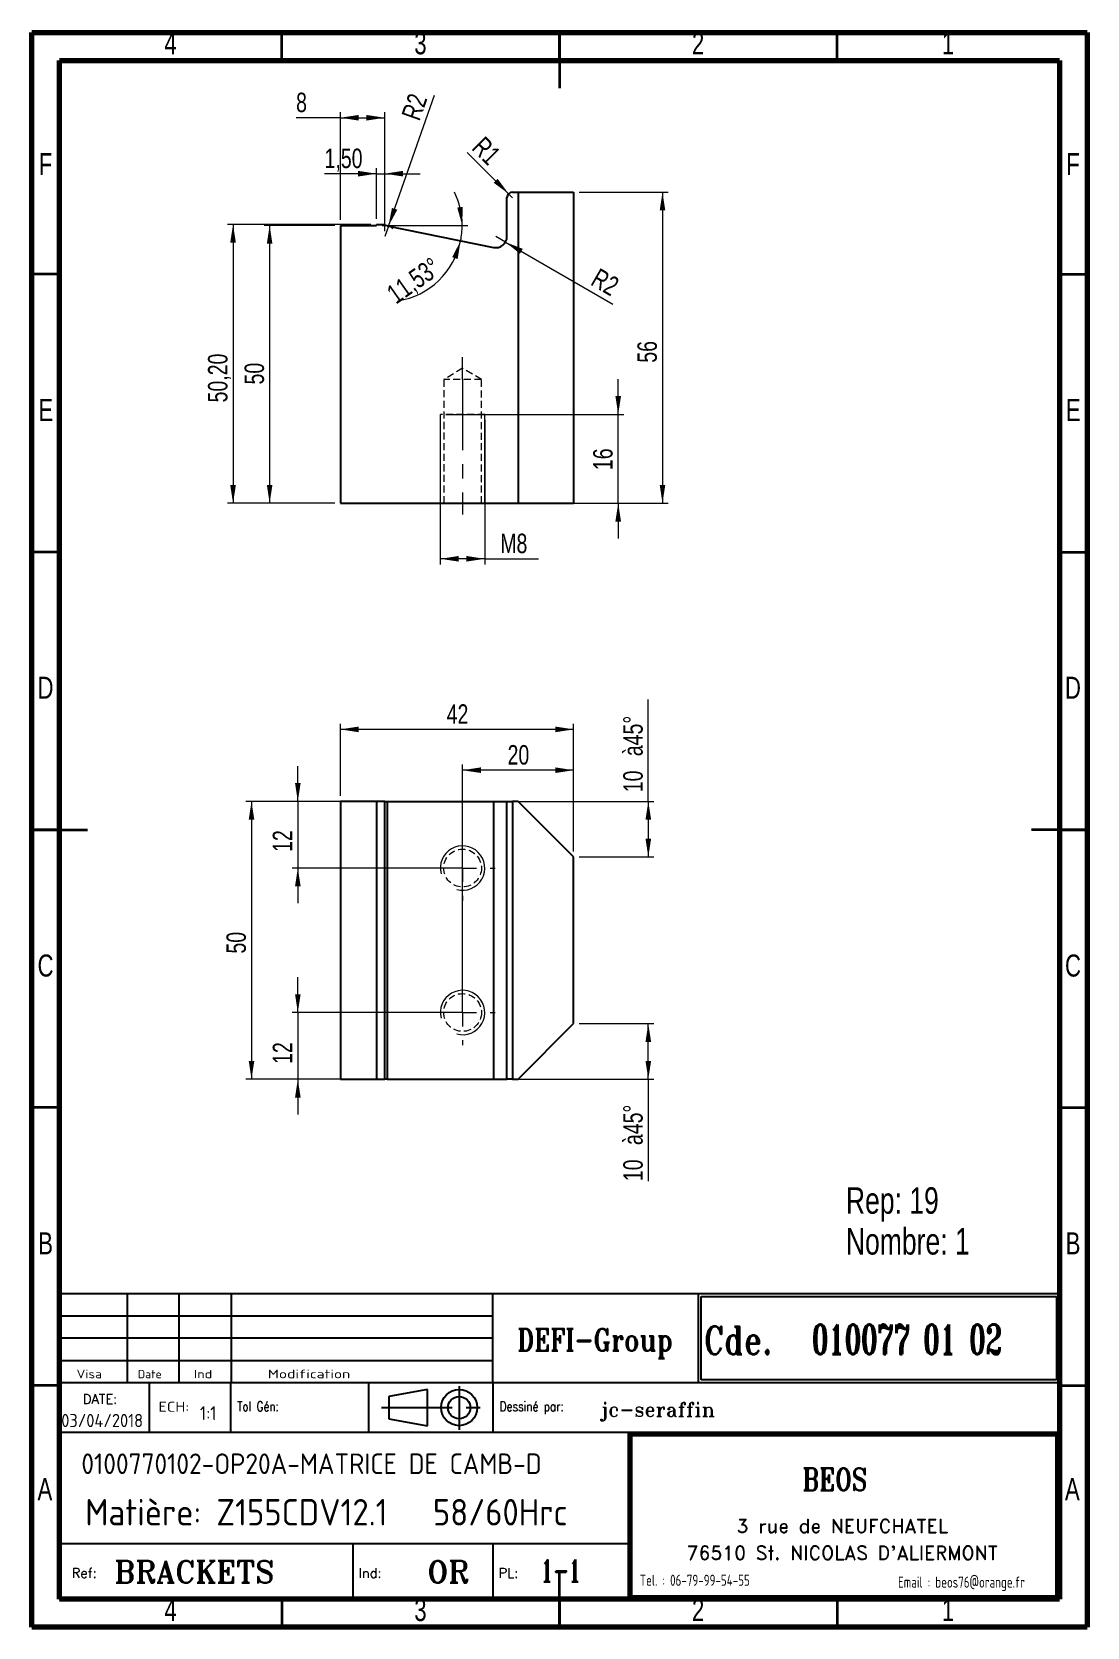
# Model space of a CAD drawing. Header units: millimetres. Extents: x 15 to 205, y 5 to 292.
import ezdxf

# ---------------------------------------------------------------- set-up
doc = ezdxf.new("R2010")
doc.units = ezdxf.units.MM
doc.linetypes.add('CENTERX2', pattern=[20.32, 12.7, -2.54, 2.54, -2.54])
doc.linetypes.add('HIDDEN', pattern=[1.905, 1.27, -0.635])
doc.layers.add('DIMENSIONS', color=176, linetype='Continuous')
doc.styles.add('SLDTEXTSTYLE0', font='TXT', dxfattribs={"width": 0.75})
doc.styles.add('SLDTEXTSTYLE1', font='ISOCP')
doc.styles.add('SLDTEXTSTYLE10', font='ISOCP', dxfattribs={"width": 1.147311})
doc.styles.add('SLDTEXTSTYLE11', font='ISOCP', dxfattribs={"width": 1.385904})
doc.styles.add('SLDTEXTSTYLE12', font='ISOCP', dxfattribs={"width": 1.246461})
doc.styles.add('SLDTEXTSTYLE13', font='ROMAND')
doc.styles.add('SLDTEXTSTYLE2', font='ROMANT', dxfattribs={"width": 0.8})
doc.styles.add('SLDTEXTSTYLE3', font='ISOCP', dxfattribs={"width": 0.8})
doc.styles.add('SLDTEXTSTYLE4', font='ROMANS', dxfattribs={"width": 0.8})
doc.styles.add('SLDTEXTSTYLE5', font='ROMANT')
doc.styles.add('SLDTEXTSTYLE6', font='ROMANS')
doc.styles.add('SLDTEXTSTYLE7', font='ROMANT', dxfattribs={"width": 0.65})
doc.styles.add('SLDTEXTSTYLE8', font='ISOCP', dxfattribs={"width": 1.446157})
doc.styles.add('SLDTEXTSTYLE9', font='ISOCP', dxfattribs={"width": 1.294402})
doc.dimstyles.new('SLDDIMSTYLE0', dxfattribs={"dimtxt": 3.5, "dimasz": 3.302, "dimexe": 0, "dimexo": 0.0625, "dimgap": 0.875, "dimtad": 1, "dimrnd": 1e-09, "dimzin": 12, "dimdsep": 46, "dimtxsty": 'SLDTEXTSTYLE0', "dimsah": 1, "dimcen": 0, "dimadec": 0, "dimazin": 3, "dimtfac": 1, "dimtofl": 0, "dimtmove": 0, "dimatfit": 3, "dimfxl": 1, "dimfrac": 2, "dimtolj": 1, "dimtzin": 12, "dimarcsym": 0})
doc.dimstyles.new('SLDDIMSTYLE1', dxfattribs={"dimtxt": 3.5, "dimasz": 3.302, "dimexe": 0, "dimexo": 0.0625, "dimgap": 0.875, "dimtad": 1, "dimrnd": 1e-09, "dimzin": 12, "dimdsep": 46, "dimtxsty": 'SLDTEXTSTYLE0', "dimsah": 1, "dimcen": 0.09, "dimadec": 0, "dimazin": 3, "dimtfac": 1, "dimtofl": 0, "dimtmove": 0, "dimatfit": 3, "dimfxl": 1, "dimfrac": 2, "dimtolj": 1, "dimtzin": 12, "dimarcsym": 0})
doc.dimstyles.new('SLDDIMSTYLE2', dxfattribs={"dimtxt": 3.5, "dimasz": 3.302, "dimexe": 0, "dimexo": 0.0625, "dimgap": 0.875, "dimtad": 1, "dimrnd": 1e-09, "dimzin": 12, "dimdsep": 46, "dimtxsty": 'SLDTEXTSTYLE0', "dimsah": 1, "dimcen": 0.09, "dimadec": 0, "dimazin": 3, "dimtfac": 1, "dimtmove": 0, "dimatfit": 0, "dimfxl": 1, "dimfrac": 2, "dimtolj": 1, "dimtzin": 12, "dimarcsym": 0})
doc.dimstyles.new('SLDDIMSTYLE3', dxfattribs={"dimtxt": 3.5, "dimasz": 3.302, "dimexe": 0, "dimexo": 0.0625, "dimgap": 0.875, "dimtad": 1, "dimdec": 4, "dimzin": 12, "dimdsep": 46, "dimtxsty": 'SLDTEXTSTYLE0', "dimsah": 1, "dimcen": 0.09, "dimazin": 3, "dimtfac": 1, "dimtofl": 0, "dimtmove": 0, "dimatfit": 3, "dimfxl": 1, "dimfrac": 2, "dimtolj": 1, "dimtzin": 12, "dimarcsym": 0})

# ---------------------------------------------------------------- blocks, each defined once
blk = doc.blocks.new('SW_NOTE_0')
at = {"color": 0, "linetype": 'Continuous', "lineweight": 0, "char_height": 4.763, "attachment_point": 1, "style": 'SLDTEXTSTYLE0'}
for s, insert in [('Rep: 19', (0, 6.14)), ('Nombre: 1', (0, -1.21))]:
    blk.add_mtext(s, dxfattribs=dict(at, insert=insert))
blk = doc.blocks.new('_D')
at = {"color": 7, "linetype": 'Continuous', "lineweight": 18}
for q in [(98.54, 255.28), (119.6, 243.13)]:
    blk.add_line((100.28, 254.28), q, dxfattribs=at)
blk.add_solid([(100.28, 254.28), (102.88, 252.19), (103.39, 253.07)], dxfattribs=at)
at = {"color": 7, "linetype": 'Continuous', "lineweight": 18, "insert": (117.15, 249.73), "char_height": 3.5, "attachment_point": 1, "rotation": 330, "style": 'SLDTEXTSTYLE0'}
blk.add_mtext('R2', dxfattribs=at)
blk = doc.blocks.new('_D_1')
at = {"color": 7, "linetype": 'Continuous', "lineweight": 18}
for p, q in [((113.54, 263.28), (129.54, 263.28)), ((128.54, 263.28), (128.54, 207.28)), ((113.54, 207.28), (129.54, 207.28))]:
    blk.add_line(p, q, dxfattribs=at)
for points in [[(128.54, 263.28), (128.04, 259.98), (129.05, 259.98)], [(128.54, 207.28), (129.05, 210.59), (128.04, 210.59)]]:
    blk.add_solid(points, dxfattribs=at)
at = {"color": 7, "linetype": 'Continuous', "lineweight": 18, "insert": (124.03, 232.58), "char_height": 3.5, "attachment_point": 1, "rotation": 90, "style": 'SLDTEXTSTYLE0'}
blk.add_mtext('56', dxfattribs=at)
blk = doc.blocks.new('_D_2')
at = {"color": 7, "linetype": 'Continuous', "lineweight": 18}
for p, q in [((120.57, 223.28), (120.57, 229.63)), ((89.54, 223.28), (121.57, 223.28)), ((120.57, 207.28), (120.57, 223.28)), ((89.54, 207.28), (121.57, 207.28)), ((120.57, 207.28), (120.57, 200.93))]:
    blk.add_line(p, q, dxfattribs=at)
for points in [[(120.57, 223.28), (121.08, 226.59), (120.06, 226.59)], [(120.57, 207.28), (120.06, 203.98), (121.08, 203.98)]]:
    blk.add_solid(points, dxfattribs=at)
at = {"color": 7, "linetype": 'Continuous', "lineweight": 18, "insert": (116.06, 213.25), "char_height": 3.5, "attachment_point": 1, "rotation": 90, "style": 'SLDTEXTSTYLE0'}
blk.add_mtext('16', dxfattribs=at)
blk = doc.blocks.new('_D_3')
at = {"color": 7, "linetype": 'Continuous', "lineweight": 18}
for p, q in [((88.54, 222.28), (88.54, 196.28)), ((96.54, 222.28), (96.54, 196.28)), ((96.54, 197.28), (88.54, 197.28)), ((96.54, 197.28), (106.21, 197.28))]:
    blk.add_line(p, q, dxfattribs=at)
for points in [[(88.54, 197.28), (91.85, 196.78), (91.85, 197.79)], [(96.54, 197.28), (93.24, 197.79), (93.24, 196.78)]]:
    blk.add_solid(points, dxfattribs=at)
at = {"color": 7, "linetype": 'Continuous', "lineweight": 18, "insert": (99.34, 201.8), "char_height": 3.5, "attachment_point": 1, "style": 'SLDTEXTSTYLE0'}
blk.add_mtext('M8', dxfattribs=at)
blk = doc.blocks.new('_D_4')
at = {"color": 7, "linetype": 'Continuous', "lineweight": 18}
for p, q in [((69.54, 257.28), (56.81, 257.28)), ((57.81, 257.28), (57.81, 207.28)), ((69.54, 207.28), (56.81, 207.28))]:
    blk.add_line(p, q, dxfattribs=at)
for points in [[(57.81, 257.28), (57.3, 253.98), (58.31, 253.98)], [(57.81, 207.28), (58.31, 210.59), (57.3, 210.59)]]:
    blk.add_solid(points, dxfattribs=at)
at = {"color": 7, "linetype": 'Continuous', "lineweight": 18, "insert": (53.29, 228.66), "char_height": 3.5, "attachment_point": 1, "rotation": 90, "style": 'SLDTEXTSTYLE0'}
blk.add_mtext('50', dxfattribs=at)
blk = doc.blocks.new('_D_5')
at = {"color": 7, "linetype": 'Continuous', "lineweight": 18}
for p, q in [((76.04, 257.48), (50.22, 257.48)), ((51.22, 257.48), (51.22, 207.28)), ((69.54, 207.28), (50.22, 207.28))]:
    blk.add_line(p, q, dxfattribs=at)
for points in [[(51.22, 257.48), (50.71, 254.18), (51.73, 254.18)], [(51.22, 207.28), (51.73, 210.59), (50.71, 210.59)]]:
    blk.add_solid(points, dxfattribs=at)
at = {"color": 7, "linetype": 'Continuous', "lineweight": 18, "insert": (46.71, 225.43), "char_height": 3.5, "attachment_point": 1, "rotation": 90, "style": 'SLDTEXTSTYLE0'}
blk.add_mtext('50,20', dxfattribs=at)
blk = doc.blocks.new('_D_6')
at = {"color": 7, "linetype": 'Continuous', "lineweight": 18}
blk.add_line((78.04, 257.28), (93.48, 257.28), dxfattribs=at)
for start, end in [(0, 25.9033), (348.4653, 0), (279.0231, 348.4653)]:
    blk.add_arc((78.75, 257.28), 13.73, start, end, dxfattribs=at)
for points in [[(92.48, 257.28), (92.59, 260.62), (91.59, 260.5)], [(92.2, 254.54), (90.68, 251.56), (91.65, 251.24)]]:
    blk.add_solid(points, dxfattribs=at)
at = {"color": 7, "linetype": 'Continuous', "lineweight": 18, "insert": (78.54, 245.86), "char_height": 3.5, "attachment_point": 1, "rotation": 35.2066, "style": 'SLDTEXTSTYLE0'}
blk.add_mtext('11,53°', dxfattribs=at)
blk = doc.blocks.new('_D_7')
at = {"color": 7, "linetype": 'Continuous', "lineweight": 18}
for p, q in [((77.04, 258.48), (77.04, 267.6)), ((78.54, 258.48), (78.54, 267.6)), ((77.04, 266.6), (67.7, 266.6)), ((77.04, 266.6), (78.54, 266.6)), ((78.54, 266.6), (84.89, 266.6))]:
    blk.add_line(p, q, dxfattribs=at)
for points in [[(77.04, 266.6), (73.74, 267.11), (73.74, 266.09)], [(78.54, 266.6), (81.85, 266.09), (81.85, 267.11)]]:
    blk.add_solid(points, dxfattribs=at)
at = {"color": 7, "linetype": 'Continuous', "lineweight": 18, "insert": (67.7, 271.11), "char_height": 3.5, "attachment_point": 1, "style": 'SLDTEXTSTYLE0'}
blk.add_mtext('1,50', dxfattribs=at)
blk = doc.blocks.new('_D_8')
at = {"color": 7, "linetype": 'Continuous', "lineweight": 18}
for p, q in [((70.54, 276.67), (62.57, 276.67)), ((70.54, 258.28), (70.54, 277.67)), ((70.54, 276.67), (78.54, 276.67)), ((78.54, 256.28), (78.54, 277.67))]:
    blk.add_line(p, q, dxfattribs=at)
for points in [[(70.54, 276.67), (73.85, 276.16), (73.85, 277.17)], [(78.54, 276.67), (75.24, 277.17), (75.24, 276.16)]]:
    blk.add_solid(points, dxfattribs=at)
at = {"color": 7, "linetype": 'Continuous', "lineweight": 18, "insert": (62.57, 281.18), "char_height": 3.5, "attachment_point": 1, "style": 'SLDTEXTSTYLE0'}
blk.add_mtext('8', dxfattribs=at)
blk = doc.blocks.new('_D_9')
at = {"color": 7, "linetype": 'Continuous', "lineweight": 18}
for q in [(87.51, 280.71), (78.54, 255.28)]:
    blk.add_line((79.21, 257.17), q, dxfattribs=at)
blk.add_arc((78.54, 255.28), 2, 44.0036, 51.9002, dxfattribs=at)
blk.add_solid([(79.21, 257.17), (80.79, 260.11), (79.83, 260.45)], dxfattribs=at)
at = {"color": 7, "linetype": 'Continuous', "lineweight": 18, "insert": (81.47, 277.09), "char_height": 3.5, "attachment_point": 1, "rotation": 70.5687, "style": 'SLDTEXTSTYLE0'}
blk.add_mtext('R2', dxfattribs=at)
blk = doc.blocks.new('_D_10')
at = {"color": 7, "linetype": 'Continuous', "lineweight": 18}
for q in [(93.39, 270.44), (101.54, 262.28)]:
    blk.add_line((100.84, 262.99), q, dxfattribs=at)
blk.add_solid([(100.84, 262.99), (98.86, 265.68), (98.14, 264.97)], dxfattribs=at)
at = {"color": 7, "linetype": 'Continuous', "lineweight": 18, "insert": (96.5, 273.54), "char_height": 3.5, "attachment_point": 1, "rotation": 315, "style": 'SLDTEXTSTYLE0'}
blk.add_mtext('R1', dxfattribs=at)
blk = doc.blocks.new('_D_11')
at = {"color": 7, "linetype": 'Continuous', "lineweight": 18}
for p, q in [((125.99, 153.62), (125.99, 171.97)), ((99.14, 153.62), (126.99, 153.62)), ((125.99, 153.62), (125.99, 143.62)), ((113.54, 143.62), (126.99, 143.62))]:
    blk.add_line(p, q, dxfattribs=at)
for points in [[(125.99, 153.62), (125.48, 150.32), (126.5, 150.32)], [(125.99, 143.62), (126.5, 146.92), (125.48, 146.92)]]:
    blk.add_solid(points, dxfattribs=at)
at = {"color": 7, "linetype": 'Continuous', "lineweight": 18, "char_height": 3.5, "attachment_point": 1, "rotation": 90, "style": 'SLDTEXTSTYLE0'}
for s, insert in [('à45°', (121.48, 161.76)), ('10', (121.48, 155.27))]:
    blk.add_mtext(s, dxfattribs=dict(at, insert=insert))
blk = doc.blocks.new('_D_12')
at = {"color": 7, "linetype": 'Continuous', "lineweight": 18}
for p, q in [((113.54, 113.62), (126.99, 113.62)), ((125.99, 103.62), (125.99, 113.62)), ((99.14, 103.62), (126.99, 103.62)), ((125.99, 103.62), (125.99, 85.27))]:
    blk.add_line(p, q, dxfattribs=at)
for points in [[(125.99, 113.62), (125.48, 110.32), (126.5, 110.32)], [(125.99, 103.62), (126.5, 106.92), (125.48, 106.92)]]:
    blk.add_solid(points, dxfattribs=at)
at = {"color": 7, "linetype": 'Continuous', "lineweight": 18, "char_height": 3.5, "attachment_point": 1, "rotation": 90, "style": 'SLDTEXTSTYLE0'}
for s, insert in [('à45°', (121.48, 91.76)), ('10', (121.48, 85.27))]:
    blk.add_mtext(s, dxfattribs=dict(at, insert=insert))
blk = doc.blocks.new('_D_13')
at = {"color": 7, "linetype": 'Continuous', "lineweight": 18}
for p, q in [((62.88, 153.62), (62.88, 159.97)), ((77.94, 153.62), (61.88, 153.62)), ((62.88, 153.62), (62.88, 141.62)), ((91.54, 141.62), (61.88, 141.62)), ((62.88, 141.62), (62.88, 135.27))]:
    blk.add_line(p, q, dxfattribs=at)
for points in [[(62.88, 153.62), (63.39, 156.92), (62.38, 156.92)], [(62.88, 141.62), (62.38, 138.32), (63.39, 138.32)]]:
    blk.add_solid(points, dxfattribs=at)
at = {"color": 7, "linetype": 'Continuous', "lineweight": 18, "insert": (58.37, 144.53), "char_height": 3.5, "attachment_point": 1, "rotation": 90, "style": 'SLDTEXTSTYLE0'}
blk.add_mtext('12', dxfattribs=at)
blk = doc.blocks.new('_D_14')
at = {"color": 7, "linetype": 'Continuous', "lineweight": 18}
for p, q in [((62.88, 115.62), (62.88, 121.97)), ((91.54, 115.62), (61.88, 115.62)), ((62.88, 115.62), (62.88, 103.62)), ((77.94, 103.62), (61.88, 103.62)), ((62.88, 103.62), (62.88, 97.27))]:
    blk.add_line(p, q, dxfattribs=at)
for points in [[(62.88, 115.62), (63.39, 118.92), (62.38, 118.92)], [(62.88, 103.62), (62.38, 100.32), (63.39, 100.32)]]:
    blk.add_solid(points, dxfattribs=at)
at = {"color": 7, "linetype": 'Continuous', "lineweight": 18, "insert": (58.37, 106.37), "char_height": 3.5, "attachment_point": 1, "rotation": 90, "style": 'SLDTEXTSTYLE0'}
blk.add_mtext('12', dxfattribs=at)
blk = doc.blocks.new('_D_15')
at = {"color": 7, "linetype": 'Continuous', "lineweight": 18}
for p, q in [((69.54, 153.62), (53.54, 153.62)), ((54.54, 153.62), (54.54, 103.62)), ((69.54, 103.62), (53.54, 103.62))]:
    blk.add_line(p, q, dxfattribs=at)
for points in [[(54.54, 153.62), (54.04, 150.32), (55.05, 150.32)], [(54.54, 103.62), (55.05, 106.92), (54.04, 106.92)]]:
    blk.add_solid(points, dxfattribs=at)
at = {"color": 7, "linetype": 'Continuous', "lineweight": 18, "insert": (50.03, 126.23), "char_height": 3.5, "attachment_point": 1, "rotation": 90, "style": 'SLDTEXTSTYLE0'}
blk.add_mtext('50', dxfattribs=at)
blk = doc.blocks.new('_D_16')
at = {"color": 7, "linetype": 'Continuous', "lineweight": 18}
for p, q in [((92.54, 116.62), (92.54, 160.23)), ((112.54, 159.23), (92.54, 159.23)), ((112.54, 144.62), (112.54, 160.23))]:
    blk.add_line(p, q, dxfattribs=at)
for points in [[(92.54, 159.23), (95.85, 158.73), (95.85, 159.74)], [(112.54, 159.23), (109.24, 159.74), (109.24, 158.73)]]:
    blk.add_solid(points, dxfattribs=at)
at = {"color": 7, "linetype": 'Continuous', "lineweight": 18, "insert": (100.65, 163.75), "char_height": 3.5, "attachment_point": 1, "style": 'SLDTEXTSTYLE0'}
blk.add_mtext('20', dxfattribs=at)
blk = doc.blocks.new('_D_17')
at = {"color": 7, "linetype": 'Continuous', "lineweight": 18}
for p, q in [((70.54, 154.62), (70.54, 167.58)), ((112.54, 166.58), (70.54, 166.58)), ((112.54, 144.62), (112.54, 167.58))]:
    blk.add_line(p, q, dxfattribs=at)
for points in [[(70.54, 166.58), (73.85, 166.07), (73.85, 167.09)], [(112.54, 166.58), (109.24, 167.09), (109.24, 166.07)]]:
    blk.add_solid(points, dxfattribs=at)
at = {"color": 7, "linetype": 'Continuous', "lineweight": 18, "insert": (89.69, 171.09), "char_height": 3.5, "attachment_point": 1, "style": 'SLDTEXTSTYLE0'}
blk.add_mtext('42', dxfattribs=at)
blk = doc.blocks.new('SW_CENTERMARKSYMBOL_0')
at = {"color": 0, "linetype": 'Continuous', "lineweight": 0}
for p, q in [((0, 5), (0, 5.9)), ((-5, 0), (-5.9, 0)), ((0, 0), (-2.5, 0)), ((0, 0), (0, 2.5)), ((0, 0), (0, -2.5)), ((0, 0), (2.5, 0)), ((5, 0), (5.9, 0)), ((0, -5), (0, -5.9))]:
    blk.add_line(p, q, dxfattribs=at)
blk = doc.blocks.new('SW_CENTERMARKSYMBOL_1')
at = {"color": 0, "linetype": 'Continuous', "lineweight": 0}
for p, q in [((0, 5), (0, 5.9)), ((-5, 0), (-5.9, 0)), ((0, 0), (-2.5, 0)), ((0, 0), (0, 2.5)), ((0, 0), (0, -2.5)), ((0, 0), (2.5, 0)), ((5, 0), (5.9, 0)), ((0, -5), (0, -5.9))]:
    blk.add_line(p, q, dxfattribs=at)

msp = doc.modelspace()

# ---------------------------------------------------------------- linework, layer by layer
at = {"color": 7, "linetype": 'Continuous', "lineweight": 70}
for p, q in [((15, 5), (15, 292)), ((15, 292), (205, 292)), ((205, 292), (205, 5)), ((20, 10), (20, 287)), ((20, 287), (200, 287)), ((200, 287), (200, 10)), ((200, 10), (20, 10)), ((205, 5), (15, 5))]:
    msp.add_line(p, q, dxfattribs=at)
at = {"color": 7, "linetype": 'Continuous', "lineweight": 35}
for p, q in [((60, 287), (60, 292)), ((110, 292.001), (110, 281.999)), ((110, 287), (110, 292)), ((160, 287), (160, 292)), ((20, 248.5), (15, 248.5)), ((200, 248.5), (205, 248.5)), ((20, 198.5), (15, 198.5)), ((200, 198.5), (205, 198.5)), ((14.999, 148.5), (25.001, 148.5)), ((20, 148.5), (15, 148.5)), ((205.001, 148.5), (194.999, 148.5)), ((200, 148.5), (205, 148.5)), ((20, 98.5), (15, 98.5)), ((200, 98.5), (205, 98.5)), ((20, 48.5), (15, 48.5)), ((200, 48.5), (205, 48.5)), ((110, 4.999), (110, 15.001)), ((60, 10), (60, 5)), ((110, 10), (110, 5)), ((160, 10), (160, 5))]:
    msp.add_line(p, q, dxfattribs=at)
at = {"color": 7, "linetype": 'Continuous', "lineweight": 25}
for p, q in [((100.54423, 255.28432), (100.54423, 262.28355)), ((101.54423, 263.28355), (102.54423, 263.28355)), ((102.54423, 263.28355), (102.54423, 207.28355)), ((102.54423, 263.28355), (112.54423, 263.28355)), ((112.54423, 263.28355), (112.54423, 207.28355)), ((70.54423, 257.28355), (70.54423, 207.28355)), ((70.54423, 257.28355), (77.04423, 257.28355)), ((77.04423, 257.48355), (77.04423, 257.28355)), ((77.04423, 257.48355), (78.54423, 257.48355)), ((78.54423, 257.48355), (78.54423, 257.28355)), ((78.94415, 257.24315), (98.14431, 253.32471)), ((70.54423, 207.28355), (102.54423, 207.28355)), ((102.54423, 207.28355), (112.54423, 207.28355)), ((70.54423, 153.62065), (70.54423, 103.62065)), ((77.04423, 153.62065), (70.54423, 153.62065)), ((77.04423, 153.62065), (77.04423, 103.62065)), ((78.54423, 153.62065), (77.04423, 153.62065)), ((78.54423, 103.62065), (78.54423, 153.62065)), ((78.54423, 153.62065), (78.94415, 153.62065)), ((78.94415, 153.62065), (78.94415, 103.62065)), ((78.94415, 153.62065), (98.14431, 153.62065)), ((98.14431, 153.62065), (98.14431, 103.62065)), ((98.14431, 153.62065), (100.54423, 153.62065)), ((100.54423, 103.62065), (100.54423, 153.62065)), ((100.54423, 153.62065), (101.54423, 153.62065)), ((101.54423, 153.62065), (101.54423, 103.62065)), ((102.54423, 153.62065), (101.54423, 153.62065)), ((112.54423, 143.62065), (102.54423, 153.62065)), ((112.54423, 113.62065), (112.54423, 143.62065)), ((102.54423, 103.62065), (112.54423, 113.62065)), ((70.54423, 103.62065), (77.04423, 103.62065)), ((77.04423, 103.62065), (78.54423, 103.62065)), ((78.94415, 103.62065), (78.54423, 103.62065)), ((78.94415, 103.62065), (98.14431, 103.62065)), ((98.14431, 103.62065), (100.54423, 103.62065)), ((101.54423, 103.62065), (100.54423, 103.62065)), ((101.54423, 103.62065), (102.54423, 103.62065))]:
    msp.add_line(p, q, dxfattribs=at)
at = {"color": 7, "linetype": 'CENTERX2', "lineweight": 18}
for q in [(92.54423, 233.57647), (92.54423, 205.28355)]:
    msp.add_line((92.54423, 229.53355), q, dxfattribs=at)
at = {"color": 7, "linetype": 'HIDDEN', "lineweight": 18}
for p, q in [((92.54423, 231.57647), (89.14423, 229.53355)), ((95.94423, 229.53355), (92.54423, 231.57647)), ((95.94423, 229.53355), (89.14423, 229.53355)), ((89.14423, 229.53355), (89.14423, 207.28355)), ((95.94423, 207.28355), (95.94423, 229.53355)), ((96.54423, 223.28355), (88.54423, 223.28355)), ((96.54423, 223.28355), (88.54423, 223.28355))]:
    msp.add_line(p, q, dxfattribs=at)
at = {"color": 7, "linetype": 'Continuous', "lineweight": 18}
for p, q in [((88.54423, 207.28355), (88.54423, 223.28355)), ((88.54423, 207.28355), (88.54423, 223.28355)), ((96.54423, 207.28355), (96.54423, 223.28355)), ((96.54423, 207.28355), (96.54423, 223.28355))]:
    msp.add_line(p, q, dxfattribs=at)
at = {"color": 7, "linetype": 'Continuous', "lineweight": 50}
msp.add_line((20, 65.25), (20, 10), dxfattribs=at)
at = {"color": 7, "linetype": 'HIDDEN', "lineweight": 18}
for centre in [(92.54423, 141.62065), (92.54423, 115.62065)]:
    msp.add_circle(centre, 3.4, dxfattribs=at)
at = {"color": 7, "linetype": 'Continuous', "lineweight": 25}
for centre, radius, start, end in [((101.54423, 262.28355), 1, 90, 180), ((78.54423, 255.28355), 2, 78.4652577, 90), ((98.54423, 255.28432), 2, 258.4652577, 0)]:
    msp.add_arc(centre, radius, start, end, dxfattribs=at)
at = {"color": 7, "linetype": 'Continuous', "lineweight": 18}
for centre in [(92.54423, 141.62065), (92.54423, 115.62065)]:
    msp.add_arc(centre, 4, 255, 195, dxfattribs=at)
at = {"layer": 'DIMENSIONS', "color": 3}
for p, q in [((98, 65), (19.92476, 65)), ((32.19244, 49), (32.19244, 65)), ((41.49782, 49), (41.49782, 65)), ((50.96646, 49), (50.96646, 65)), ((20, 61), (98, 61)), ((98, 57), (20, 57)), ((20, 53), (98, 53))]:
    msp.add_line(p, q, dxfattribs=at)
at = {"layer": 'DIMENSIONS', "color": 6}
for p, q in [((19.92476, 65), (19.92476, 10)), ((200, 10), (200, 65)), ((200, 40), (122.38409, 40)), ((122.38409, 40), (122.38409, 10)), ((199.8, 39.8), (122.58409, 39.8)), ((122.58409, 39.8), (122.58409, 10.2)), ((199.6, 39.6), (122.78409, 39.6)), ((122.78409, 39.6), (122.78409, 10.4)), ((199.4, 39.4), (122.98409, 39.4)), ((122.98409, 39.4), (122.98409, 10.6)), ((199.4, 10.6), (199.4, 39.4)), ((199.6, 10.4), (199.6, 39.6)), ((199.8, 10.2), (199.8, 39.8)), ((19.92476, 10), (200, 10)), ((122.58409, 10.2), (199.8, 10.2)), ((122.78409, 10.4), (199.6, 10.4)), ((122.98409, 10.6), (199.4, 10.6))]:
    msp.add_line(p, q, dxfattribs=at)
at = {"layer": 'DIMENSIONS', "color": 1}
for p, q in [((200, 65), (98, 65)), ((98, 49), (98, 65)), ((135, 49), (135, 65)), ((135.5, 49.5), (135.5, 64.5)), ((135.5, 64.5), (199.5, 64.5)), ((199.5, 64.5), (199.5, 49.5)), ((20, 49), (200, 49)), ((36.11049, 49), (36.11049, 40)), ((50.73069, 49), (50.73069, 40)), ((75.62034, 49), (75.62034, 40)), ((98, 49), (98, 40)), ((199.5, 49.5), (135.5, 49.5)), ((122.38409, 40), (20, 40)), ((122.38409, 20), (20, 20)), ((72.79154, 20), (72.79154, 10)), ((98, 20), (98, 10))]:
    msp.add_line(p, q, dxfattribs=at)
at = {"layer": 'DIMENSIONS'}
for p, q in [((135.5, 49.5), (135.5, 64.5)), ((135.5, 64.5), (199.5, 64.5)), ((199.5, 64.5), (199.5, 49.5)), ((199.5, 49.5), (135.5, 49.5))]:
    msp.add_line(p, q, dxfattribs=at)
at = {"layer": 'DIMENSIONS', "color": 7}
for p, q in [((86.24368, 47.75), (79.24368, 46.5)), ((79.24368, 46.5), (79.24368, 42.5)), ((86.24368, 41.25), (86.24368, 47.75)), ((79.24368, 42.5), (86.24368, 41.25))]:
    msp.add_line(p, q, dxfattribs=at)
at = {"layer": 'DIMENSIONS', "color": 3, "linetype": 'CENTERX2'}
for p, q in [((91.93393, 48.34798), (91.93393, 40.51332)), ((77.94646, 44.5), (96.20111, 44.5))]:
    msp.add_line(p, q, dxfattribs=at)
at = {"layer": 'DIMENSIONS', "color": 7}
for radius in [3.25, 2]:
    msp.add_circle((91.93393, 44.5), radius, dxfattribs=at)

# ---------------------------------------------------------------- block references
at = {"color": 7, "linetype": 'Continuous', "lineweight": 0}
for name, p in [('SW_CENTERMARKSYMBOL_0', (92.54423, 141.62065)), ('SW_CENTERMARKSYMBOL_1', (92.54423, 115.62065)), ('SW_NOTE_0', (161.5665, 78.02303))]:
    msp.add_blockref(name, p, dxfattribs=at)

# ---------------------------------------------------------------- texts
at = {"color": 7, "linetype": 'Continuous', "lineweight": 0, "char_height": 3.96875, "attachment_point": 2, "style": 'SLDTEXTSTYLE0'}
for s, insert in [('4', (39.96004, 292.06015)), ('3', (84.96004, 292.06015)), ('2', (134.96004, 292.06015)), ('1', (179.96004, 292.06015)), ('F', (17.45774, 270.31015)), ('F', (202.45774, 270.31015)), ('E', (17.50781, 226.06015)), ('E', (202.50781, 226.06015)), ('D', (17.45269, 176.06015)), ('D', (202.45269, 176.06015)), ('C', (17.45866, 126.06015)), ('C', (202.45866, 126.06015)), ('B', (17.4706, 76.06015)), ('B', (202.4706, 76.06015)), ('A', (17.33969, 31.81015)), ('A', (202.33969, 31.81015)), ('4', (39.96004, 10.06015)), ('3', (84.96004, 10.06015)), ('2', (134.96004, 10.06015)), ('1', (179.96004, 10.06015))]:
    msp.add_mtext(s, dxfattribs=dict(at, insert=insert))
at = {"layer": 'DIMENSIONS'}
for s, insert, char_height, attachment_point, style in [('DEFI-Group', (116.4195, 58.70072), 4, 2, 'SLDTEXTSTYLE2'), ('Cde.', (136, 59.12589), 5, 1, 'SLDTEXTSTYLE2'), ('010077 01 02', (155.47256, 59.43984), 5.2916667, 1, 'SLDTEXTSTYLE7'), ('Visa', (23.04116, 51.34751), 1.567052, 1, 'SLDTEXTSTYLE12'), ('Date', (34.06736, 51.28334), 1.492431, 1, 'SLDTEXTSTYLE10'), ('Ind', (44.17125, 51.28334), 1.492431, 1, 'SLDTEXTSTYLE11'), ('Modification', (57.48919, 51.34751), 1.5670523, 1, 'SLDTEXTSTYLE8'), ('DATE:', (24.15647, 46.91526), 1.727675, 1, 'SLDTEXTSTYLE6'), ('03/04/2018', (20.28608, 43.36811), 2.38125, 1, 'SLDTEXTSTYLE1'), ('ECH:', (37.78774, 45.55991), 1.814059, 1, 'SLDTEXTSTYLE9'), ('1:1', (45.26275, 44.76372), 2.5, 1, 'SLDTEXTSTYLE1'), ('Tol Gén:', (51.95157, 45.59841), 1.727675, 1, 'SLDTEXTSTYLE4'), ('Dessiné par:', (99.22087, 45.59841), 1.7276752, 1, 'SLDTEXTSTYLE4'), ('jc-seraffin', (117.35515, 45.41997), 2.5, 1, 'SLDTEXTSTYLE5'), ('0100770102-OP20A-MATRICE DE CAMB-D', (23.91059, 36.25149), 3.7041667, 1, 'SLDTEXTSTYLE1'), ('BEOS', (159.57079, 33.59488), 4, 2, 'SLDTEXTSTYLE2'), ('Matière: Z155CDV12.1   58/60Hrc', (24.60273, 28.05319), 4.7625, 1, 'SLDTEXTSTYLE1'), ('3 rue de NEUFCHATEL', (160.90924, 24.44835), 2.5, 2, 'SLDTEXTSTYLE13'), ("76510 St. NICOLAS D'ALIERMONT", (160.90254, 19.62324), 2.5, 2, 'SLDTEXTSTYLE13'), ('Ref:', (22.16807, 15.59841), 1.727675, 1, 'SLDTEXTSTYLE6'), ('BRACKETS', (29.83863, 16.95138), 4, 1, 'SLDTEXTSTYLE5'), ('Ind:', (73.82565, 15.59841), 1.727675, 1, 'SLDTEXTSTYLE6'), ('OR', (86.19394, 16.95138), 4, 1, 'SLDTEXTSTYLE5'), ('PL:', (99.03411, 15.59841), 1.727675, 1, 'SLDTEXTSTYLE6'), ('1-1', (106.65089, 17.17305), 4, 1, 'SLDTEXTSTYLE7'), ('Tel. : 06-79-99-54-55', (134.36027, 14.42858), 2, 2, 'SLDTEXTSTYLE3'), ('Email : beos76@orange.fr', (182.37248, 14.0972), 2, 2, 'SLDTEXTSTYLE3')]:
    msp.add_mtext(s, dxfattribs=dict(at, insert=insert, char_height=char_height, attachment_point=attachment_point, style=style))

# ---------------------------------------------------------------- dimensions: what is measured, and where the dimension line sits
at = {"color": 7, "linetype": 'Continuous', "lineweight": 18}
for center, mpoint, picture, middle in [((78.54423, 255.28355), (79.20958, 257.16963), '_D_9', (86.66311, 278.29818)), ((101.54423, 262.28355), (100.83712, 262.99065), '_D_10', (95.0298, 268.798)), ((98.54423, 255.28432), (100.27628, 254.28432), '_D', (117.40469, 244.39524))]:
    dim = msp.add_radius_dim(center=center, mpoint=mpoint, dimstyle='SLDDIMSTYLE0', dxfattribs=at)
    dim.commit()
    dim.dimension.update_dxf_attribs({"geometry": picture, "text_midpoint": middle, "dimtype": 164})
for base, p1, p2, dimstyle, picture, middle in [((78.54423, 276.66552), (70.54423, 257.28355), (78.54423, 255.28355), 'SLDDIMSTYLE1', '_D_8', (63.8647, 276.66552)), ((78.54423, 266.60159), (77.04423, 257.48355), (78.54423, 257.48355), 'SLDDIMSTYLE2', '_D_7', (72.2267, 266.60159)), ((70.54423, 166.58262), (112.54423, 143.62065), (70.54423, 153.62065), 'SLDDIMSTYLE1', '_D_17', (92.27619, 166.58262)), ((92.54423, 159.23471), (112.54423, 143.62065), (92.54423, 115.62065), 'SLDDIMSTYLE2', '_D_16', (103.23359, 159.23471))]:
    dim = msp.add_linear_dim(base=base, p1=p1, p2=p2, dimstyle=dimstyle, dxfattribs=at)
    dim.commit()
    dim.dimension.update_dxf_attribs({"geometry": picture, "text_midpoint": middle, "dimtype": 160})
dim = msp.add_angular_dim_2l(base=(92.40872, 255.90362), line1=((77.04423, 257.28355), (70.54423, 257.28355)), line2=((98.14431, 253.32471), (78.94415, 257.24315)), dimstyle='SLDDIMSTYLE3', dxfattribs=at)
dim.commit()
dim.dimension.update_dxf_attribs({"geometry": '_D_6', "text_midpoint": (86.6631, 246.06343), "dimtype": 162})
for base, p1, p2, dimstyle, picture, middle in [((128.54423, 207.28355), (112.54423, 263.28355), (112.54423, 207.28355), 'SLDDIMSTYLE1', '_D_1', (128.54423, 235.16713)), ((51.22116, 207.28355), (77.04423, 257.48355), (70.54423, 207.28355), 'SLDDIMSTYLE1', '_D_5', (51.22116, 231.24448)), ((57.80561, 207.28355), (70.54423, 257.28355), (70.54423, 207.28355), 'SLDDIMSTYLE1', '_D_4', (57.80561, 231.24448)), ((120.56807, 223.28355), (88.54423, 207.28355), (88.54423, 223.28355), 'SLDDIMSTYLE2', '_D_2', (120.56807, 215.83405)), ((62.88458, 141.62065), (78.94415, 153.62065), (92.54423, 141.62065), 'SLDDIMSTYLE2', '_D_13', (62.88458, 147.11712)), ((54.54423, 103.62065), (70.54423, 153.62065), (70.54423, 103.62065), 'SLDDIMSTYLE1', '_D_15', (54.54423, 128.81181)), ((62.88458, 103.62065), (92.54423, 115.62065), (78.94415, 103.62065), 'SLDDIMSTYLE2', '_D_14', (62.88458, 108.95958))]:
    dim = msp.add_linear_dim(base=base, p1=p1, p2=p2, angle=90, dimstyle=dimstyle, dxfattribs=at)
    dim.commit()
    dim.dimension.update_dxf_attribs({"geometry": picture, "text_midpoint": middle, "dimtype": 160})
dim = msp.add_linear_dim(base=(88.54423, 197.28355), p1=(96.54423, 223.28355), p2=(88.54423, 223.28355), text='M8', dimstyle='SLDDIMSTYLE1', dxfattribs=at)
dim.commit()
dim.dimension.update_dxf_attribs({"geometry": '_D_3', "text_midpoint": (102.77604, 197.28355), "dimtype": 160})
for base, p1, p2, picture, middle in [((125.99295, 143.62065), (98.14431, 153.62065), (112.54423, 143.62065), '_D_11', (125.99295, 163.62065)), ((125.99295, 113.62065), (98.14431, 103.62065), (112.54423, 113.62065), '_D_12', (125.99295, 93.62065))]:
    dim = msp.add_linear_dim(base=base, p1=p1, p2=p2, angle=90, text='<> à45°', dimstyle='SLDDIMSTYLE1', dxfattribs=at)
    dim.commit()
    dim.dimension.update_dxf_attribs({"geometry": picture, "text_midpoint": middle, "dimtype": 160})

doc.saveas('drawing.dxf')
